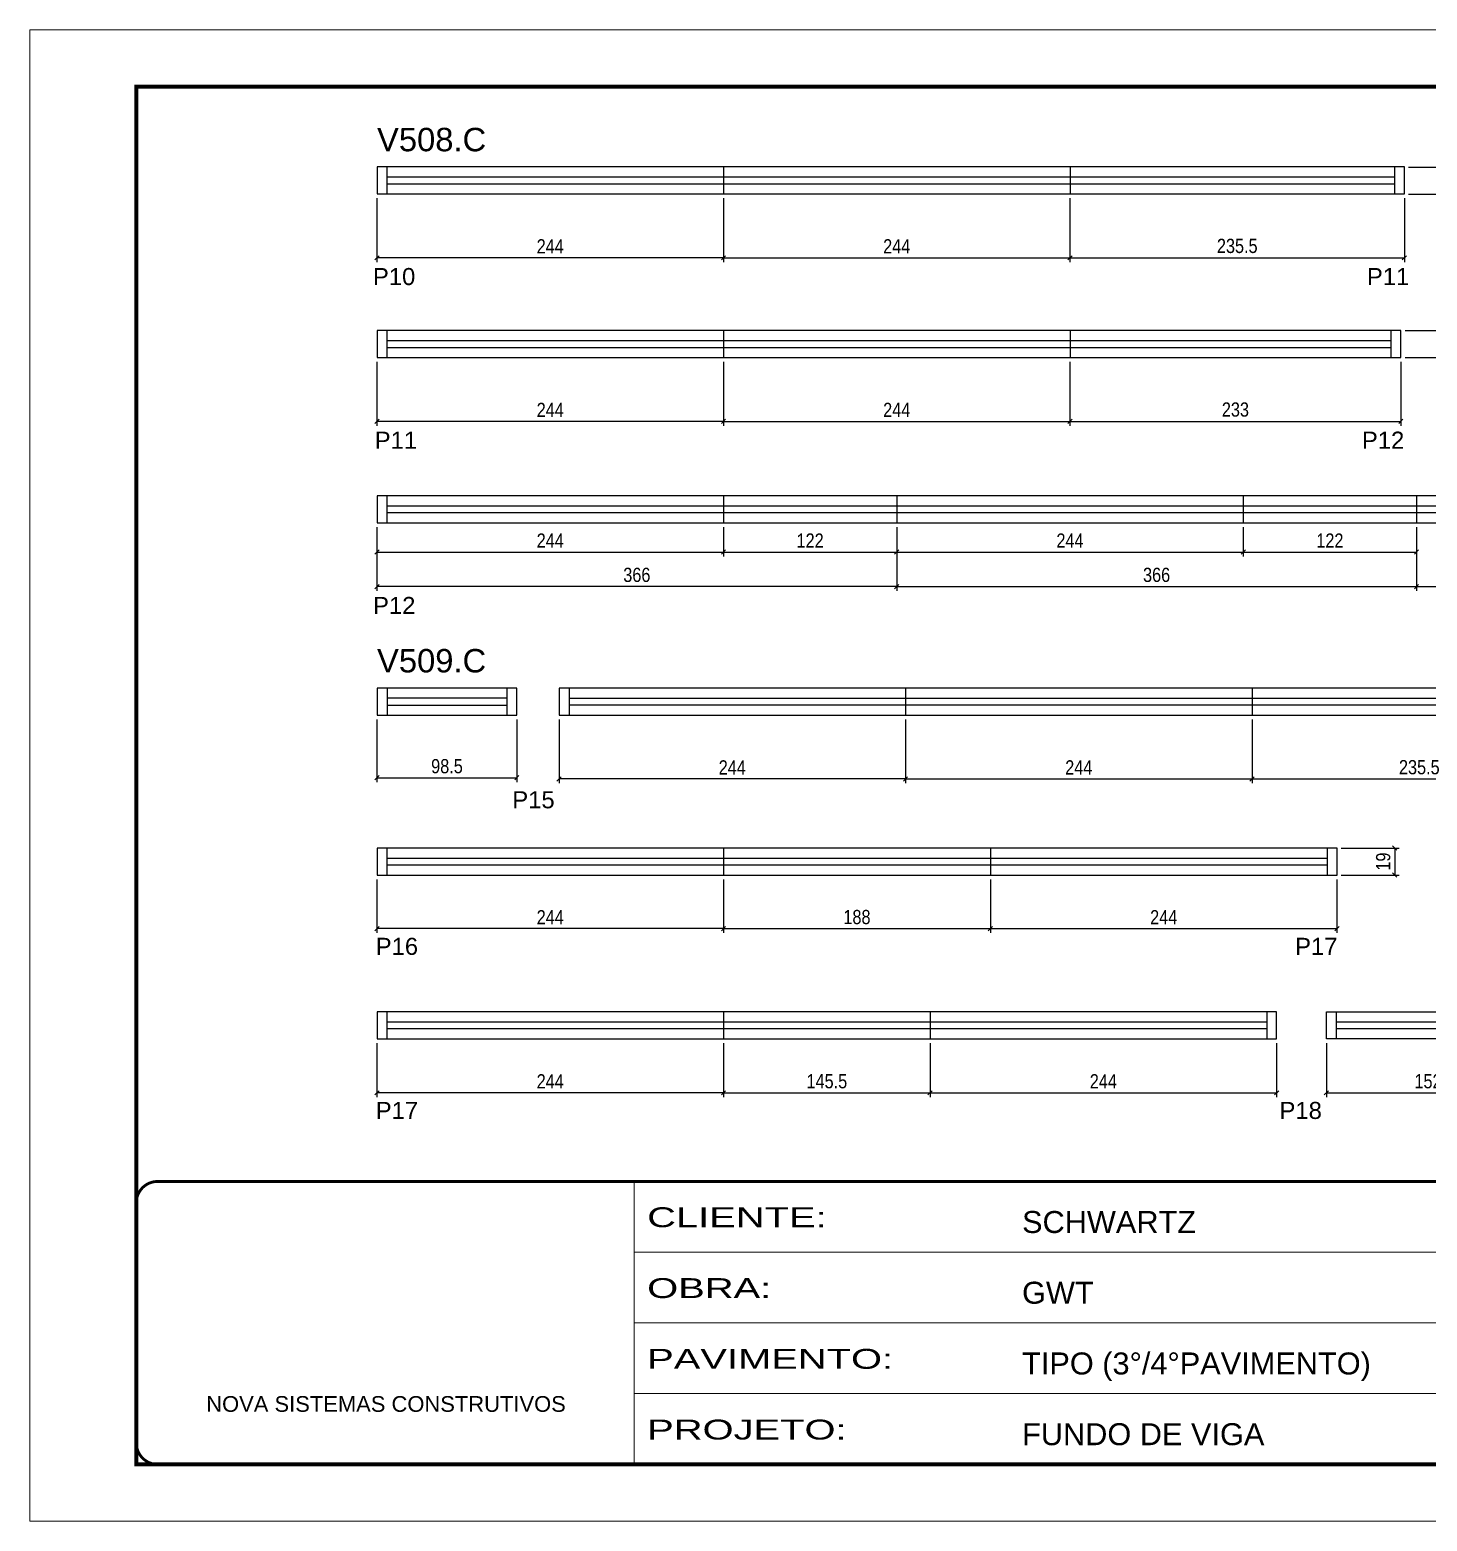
# Model space of a CAD drawing. Extents: x 3245 to 12416, y 917 to 10295.
# Drawn here: x 6429 to 7413, y 7809 to 8859 of the extents above; entities that cross this region are included whole.
import ezdxf

# ---------------------------------------------------------------- set-up
doc = ezdxf.new("R2010")
doc.units = 0
doc.linetypes.add('CONTINUO', pattern=[0])
doc.linetypes.add('DASHED', pattern=[0.75, 0.5, -0.25])
for name, color, linetype in [('5', 5, 'Continuous'), ('COTA', 241, 'Continuous'), ('NOMENCLATURA', 7, 'Continuous'), ('Painéis', 200, 'Continuous'), ('SARR_2.2x7', 40, 'Continuous')]:
    doc.layers.add(name, color=color, linetype=linetype)
doc.layers.add('Folhas', color=255, linetype='Continuous', lineweight=9)
doc.layers.add('SARRAFO DE PRESSAO', color=251, linetype='DASHED', lineweight=9)
doc.styles.add('ARIAL', font='arial.ttf')
doc.styles.add('COTA TECNICA', font='techl___.ttf', dxfattribs={"height": 10})
doc.styles.add('COTA TECNICA-50', font='techl___.ttf', dxfattribs={"height": 10})
doc.styles.get("Standard").update_dxf_attribs({"font": 'arial.ttf'})
doc.styles.add('Tecnologia', font='')
doc.styles.get('Tecnologia').set_extended_font_data('Forgotten Futurist')
doc.dimstyles.new('COTA PAINEL-50', dxfattribs={"dimtxt": 10, "dimasz": 3, "dimexe": 3, "dimexo": 3, "dimgap": 3, "dimtad": 1, "dimdec": 1, "dimzin": 12, "dimdsep": 46, "dimtxsty": 'COTA TECNICA-50', "dimblk1": 'OBLIQUE', "dimblk2": 'OBLIQUE', "dimsah": 1, "dimcen": 0.9, "dimclrd": 4, "dimclre": 4, "dimclrt": 240, "dimadec": 1, "dimazin": 3, "dimtfac": 1, "dimtdec": 1, "dimtmove": 0, "dimatfit": 3, "dimfxl": 1, "dimtolj": 1, "dimtzin": 12, "dimarcsym": 0})
doc.dimstyles.new('PAINEL', dxfattribs={"dimtxt": 10, "dimasz": 3, "dimexe": 3, "dimexo": 3, "dimgap": 3, "dimtad": 1, "dimdec": 1, "dimzin": 12, "dimdsep": 46, "dimtxsty": 'COTA TECNICA', "dimblk1": 'OBLIQUE', "dimblk2": 'OBLIQUE', "dimsah": 1, "dimcen": 0.9, "dimclrd": 4, "dimclre": 4, "dimclrt": 240, "dimadec": 1, "dimazin": 3, "dimtfac": 1, "dimtdec": 1, "dimtmove": 0, "dimatfit": 3, "dimfxl": 1, "dimtolj": 1, "dimtzin": 12, "dimarcsym": 0})

# ---------------------------------------------------------------- blocks, each defined once
blk = doc.blocks.new('9999999999')
at = {"color": 30, "linetype": 'CONTINUO'}
for p, q in [((98564.6, 34230.2), (98564.6, 34429.4)), ((98564.6, 34379.6), (99584, 34379.6)), ((98564.6, 34329.8), (99488, 34329.8)), ((98564.6, 34280), (99488, 34280))]:
    blk.add_line(p, q, dxfattribs=at)
at = {"color": 30, "linetype": 'CONTINUO', "const_width": 2}
blk.add_lwpolyline([(99584, 34230.2), (99584, 34414.4, 0.414214), (99569, 34429.4), (98229, 34429.4, 0.414214), (98214, 34414.4), (98214, 34245.2, 0.414214), (98229, 34230.2), (99584, 34230.2)], format="xyb", dxfattribs=at)
at = {"layer": 'Folhas'}
blk.add_lwpolyline([(98139, 34190.2), (99624, 34190.2), (99624, 35240.2), (98139, 35240.2)], close=True, dxfattribs=at)
at = {"layer": 'Folhas', "color": 30, "const_width": 3}
blk.add_lwpolyline([(98214, 34230.2), (99584, 34230.2), (99584, 35200.2), (98214, 35200.2)], close=True, dxfattribs=at)
at = {"color": 7, "linetype": 'Continuous', "ltscale": 5, "style": 'ARIAL'}
for s, height, p in [('SCHWARTZ', 15.48, (98837.7, 34393.1)), ('GWT', 15.48, (98837.7, 34343.3)), ('TIPO (3°/4°PAVIMENTO)', 15.483, (98837.7, 34293.5)), ('NOVA SISTEMAS CONSTRUTIVOS', 11.059, (98263.2, 34267.2)), ('FUNDO DE VIGA', 15.483, (98837.7, 34243.7))]:
    blk.add_text(s, height=height, dxfattribs=at).set_placement(p)
at = {"layer": 'Folhas', "color": 7, "style": 'Tecnologia', "width": 1.5}
for s, p in [('CLIENTE:', (98573.7, 34397.2)), ('OBRA:', (98573.7, 34347.3)), ('PAVIMENTO:', (98573.7, 34297.5)), ('PROJETO:', (98573.7, 34247.7))]:
    blk.add_text(s, height=14, dxfattribs=at).set_placement(p)
blk = doc.blocks.new('_Oblique')
at = {"color": 0, "linetype": 'ByBlock', "lineweight": -2}
blk.add_line((-0.5, -0.5), (0.5, 0.5), dxfattribs=at)
blk = doc.blocks.new('*D46')
at = {"layer": 'COTA', "color": 4, "linetype": 'ByBlock', "lineweight": -2, "transparency": 16777216}
for p, q in [((6673.3, 8373.2), (6673.3, 8329.1)), ((6771.8, 8373.2), (6771.8, 8329.1)), ((6673.3, 8332.1), (6771.8, 8332.1))]:
    blk.add_line(p, q, dxfattribs=at)
at = {"layer": 'Defpoints', "color": 0, "linetype": 'ByBlock', "transparency": 16777216}
for p in [(6673.3, 8376.2), (6771.8, 8376.2), (6771.8, 8332.1)]:
    blk.add_point(p, dxfattribs=at)
at = {"layer": 'COTA', "color": 4, "linetype": 'ByBlock', "lineweight": -2, "transparency": 16777216, "xscale": 3, "yscale": 3, "zscale": 3, "rotation": 180}
blk.add_blockref('_Oblique', (6673.3, 8332.1), dxfattribs=at)
at = {"layer": 'COTA', "color": 4, "linetype": 'ByBlock', "lineweight": -2, "transparency": 16777216, "xscale": 3, "yscale": 3, "zscale": 3}
blk.add_blockref('_Oblique', (6771.8, 8332.1), dxfattribs=at)
at = {"layer": 'COTA', "color": 240, "linetype": 'ByBlock', "transparency": 16777216, "insert": (6722.6, 8340.2), "char_height": 10, "attachment_point": 5, "style": 'COTA TECNICA-50'}
blk.add_mtext('\\A1;98.5', dxfattribs=at)
blk = doc.blocks.new('*D53')
at = {"layer": 'COTA', "color": 4, "linetype": 'ByBlock', "lineweight": -2, "transparency": 16777216}
for p, q in [((6673.3, 8260.6), (6673.3, 8222.9)), ((6917.3, 8260.6), (6917.3, 8222.9)), ((6917.3, 8225.9), (6673.3, 8225.9))]:
    blk.add_line(p, q, dxfattribs=at)
at = {"layer": 'Defpoints', "color": 0, "linetype": 'ByBlock', "transparency": 16777216}
for p in [(6673.3, 8263.6), (6917.3, 8263.6), (6673.3, 8225.9)]:
    blk.add_point(p, dxfattribs=at)
at = {"layer": 'COTA', "color": 4, "linetype": 'ByBlock', "lineweight": -2, "transparency": 16777216, "xscale": 3, "yscale": 3, "zscale": 3, "rotation": 180}
blk.add_blockref('_Oblique', (6673.3, 8225.9), dxfattribs=at)
at = {"layer": 'COTA', "color": 4, "linetype": 'ByBlock', "lineweight": -2, "transparency": 16777216, "xscale": 3, "yscale": 3, "zscale": 3}
blk.add_blockref('_Oblique', (6917.3, 8225.9), dxfattribs=at)
at = {"layer": 'COTA', "color": 240, "linetype": 'ByBlock', "transparency": 16777216, "insert": (6795.3, 8233.9), "char_height": 10, "attachment_point": 5, "style": 'COTA TECNICA-50'}
blk.add_mtext('\\A1;244', dxfattribs=at)
blk = doc.blocks.new('*D54')
at = {"layer": 'COTA', "color": 4, "linetype": 'ByBlock', "lineweight": -2, "transparency": 16777216}
for p, q in [((6917.3, 8260.6), (6917.3, 8222.9)), ((7105.3, 8260.6), (7105.3, 8222.9)), ((6917.3, 8225.9), (7105.3, 8225.9))]:
    blk.add_line(p, q, dxfattribs=at)
at = {"layer": 'Defpoints', "color": 0, "linetype": 'ByBlock', "transparency": 16777216}
for p in [(6917.3, 8263.6), (7105.3, 8263.6), (7105.3, 8225.9)]:
    blk.add_point(p, dxfattribs=at)
at = {"layer": 'COTA', "color": 4, "linetype": 'ByBlock', "lineweight": -2, "transparency": 16777216, "xscale": 3, "yscale": 3, "zscale": 3, "rotation": 180}
blk.add_blockref('_Oblique', (6917.3, 8225.9), dxfattribs=at)
at = {"layer": 'COTA', "color": 4, "linetype": 'ByBlock', "lineweight": -2, "transparency": 16777216, "xscale": 3, "yscale": 3, "zscale": 3}
blk.add_blockref('_Oblique', (7105.3, 8225.9), dxfattribs=at)
at = {"layer": 'COTA', "color": 240, "linetype": 'ByBlock', "transparency": 16777216, "insert": (7011.3, 8234), "char_height": 10, "attachment_point": 5, "style": 'COTA TECNICA-50'}
blk.add_mtext('\\A1;188', dxfattribs=at)
blk = doc.blocks.new('*D55')
at = {"layer": 'COTA', "color": 4, "linetype": 'ByBlock', "lineweight": -2, "transparency": 16777216}
for p, q in [((7105.3, 8260.6), (7105.3, 8222.9)), ((7349.3, 8260.6), (7349.3, 8222.9)), ((7105.3, 8225.9), (7349.3, 8225.9))]:
    blk.add_line(p, q, dxfattribs=at)
at = {"layer": 'Defpoints', "color": 0, "linetype": 'ByBlock', "transparency": 16777216}
for p in [(7105.3, 8263.6), (7349.3, 8263.6), (7349.3, 8225.9)]:
    blk.add_point(p, dxfattribs=at)
at = {"layer": 'COTA', "color": 4, "linetype": 'ByBlock', "lineweight": -2, "transparency": 16777216, "xscale": 3, "yscale": 3, "zscale": 3, "rotation": 180}
blk.add_blockref('_Oblique', (7105.3, 8225.9), dxfattribs=at)
at = {"layer": 'COTA', "color": 4, "linetype": 'ByBlock', "lineweight": -2, "transparency": 16777216, "xscale": 3, "yscale": 3, "zscale": 3}
blk.add_blockref('_Oblique', (7349.3, 8225.9), dxfattribs=at)
at = {"layer": 'COTA', "color": 240, "linetype": 'ByBlock', "transparency": 16777216, "insert": (7227.3, 8233.9), "char_height": 10, "attachment_point": 5, "style": 'COTA TECNICA-50'}
blk.add_mtext('\\A1;244', dxfattribs=at)
blk = doc.blocks.new('*D56')
at = {"layer": 'COTA', "color": 4, "linetype": 'ByBlock', "lineweight": -2, "transparency": 16777216}
for p, q in [((7352.3, 8282.6), (7393, 8282.6)), ((7390, 8282.6), (7390, 8263.6)), ((7352.3, 8263.6), (7393, 8263.6))]:
    blk.add_line(p, q, dxfattribs=at)
at = {"layer": 'Defpoints', "color": 0, "linetype": 'ByBlock', "transparency": 16777216}
for p in [(7349.3, 8282.6), (7349.3, 8263.6), (7390, 8263.6)]:
    blk.add_point(p, dxfattribs=at)
at = {"layer": 'COTA', "color": 4, "linetype": 'ByBlock', "lineweight": -2, "transparency": 16777216, "xscale": 3, "yscale": 3, "zscale": 3}
for p, rotation in [((7390, 8282.6), 90), ((7390, 8263.6), 270)]:
    blk.add_blockref('_Oblique', p, dxfattribs=dict(at, rotation=rotation))
at = {"layer": 'COTA', "color": 240, "linetype": 'ByBlock', "transparency": 16777216, "insert": (7381.9, 8273.1), "char_height": 10, "attachment_point": 5, "rotation": 90, "style": 'COTA TECNICA-50'}
blk.add_mtext('\\A1;19', dxfattribs=at)
blk = doc.blocks.new('*D57')
at = {"layer": 'COTA', "color": 4, "linetype": 'ByBlock', "lineweight": -2, "transparency": 16777216}
for p, q in [((6673.3, 8145.3), (6673.3, 8107.3)), ((6917.3, 8145.3), (6917.3, 8107.3)), ((6917.3, 8110.3), (6673.3, 8110.3))]:
    blk.add_line(p, q, dxfattribs=at)
at = {"layer": 'Defpoints', "color": 0, "linetype": 'ByBlock', "transparency": 16777216}
for p in [(6673.3, 8148.3), (6917.3, 8148.3), (6673.3, 8110.3)]:
    blk.add_point(p, dxfattribs=at)
at = {"layer": 'COTA', "color": 4, "linetype": 'ByBlock', "lineweight": -2, "transparency": 16777216, "xscale": 3, "yscale": 3, "zscale": 3, "rotation": 180}
blk.add_blockref('_Oblique', (6673.3, 8110.3), dxfattribs=at)
at = {"layer": 'COTA', "color": 4, "linetype": 'ByBlock', "lineweight": -2, "transparency": 16777216, "xscale": 3, "yscale": 3, "zscale": 3}
blk.add_blockref('_Oblique', (6917.3, 8110.3), dxfattribs=at)
at = {"layer": 'COTA', "color": 240, "linetype": 'ByBlock', "transparency": 16777216, "insert": (6795.3, 8118.4), "char_height": 10, "attachment_point": 5, "style": 'COTA TECNICA-50'}
blk.add_mtext('\\A1;244', dxfattribs=at)
blk = doc.blocks.new('*D58')
at = {"layer": 'COTA', "color": 4, "linetype": 'ByBlock', "lineweight": -2, "transparency": 16777216}
for p, q in [((6917.3, 8145.3), (6917.3, 8107.3)), ((7062.8, 8145.3), (7062.8, 8107.3)), ((6917.3, 8110.3), (7062.8, 8110.3))]:
    blk.add_line(p, q, dxfattribs=at)
at = {"layer": 'Defpoints', "color": 0, "linetype": 'ByBlock', "transparency": 16777216}
for p in [(6917.3, 8148.3), (7062.8, 8148.3), (7062.8, 8110.3)]:
    blk.add_point(p, dxfattribs=at)
at = {"layer": 'COTA', "color": 4, "linetype": 'ByBlock', "lineweight": -2, "transparency": 16777216, "xscale": 3, "yscale": 3, "zscale": 3, "rotation": 180}
blk.add_blockref('_Oblique', (6917.3, 8110.3), dxfattribs=at)
at = {"layer": 'COTA', "color": 4, "linetype": 'ByBlock', "lineweight": -2, "transparency": 16777216, "xscale": 3, "yscale": 3, "zscale": 3}
blk.add_blockref('_Oblique', (7062.8, 8110.3), dxfattribs=at)
at = {"layer": 'COTA', "color": 240, "linetype": 'ByBlock', "transparency": 16777216, "insert": (6990.1, 8118.4), "char_height": 10, "attachment_point": 5, "style": 'COTA TECNICA-50'}
blk.add_mtext('\\A1;145.5', dxfattribs=at)
blk = doc.blocks.new('*D59')
at = {"layer": 'COTA', "color": 4, "linetype": 'ByBlock', "lineweight": -2, "transparency": 16777216}
for p, q in [((7062.8, 8145.3), (7062.8, 8107.3)), ((7306.8, 8145.3), (7306.8, 8107.3)), ((7062.8, 8110.3), (7306.8, 8110.3))]:
    blk.add_line(p, q, dxfattribs=at)
at = {"layer": 'Defpoints', "color": 0, "linetype": 'ByBlock', "transparency": 16777216}
for p in [(7062.8, 8148.3), (7306.8, 8148.3), (7306.8, 8110.3)]:
    blk.add_point(p, dxfattribs=at)
at = {"layer": 'COTA', "color": 4, "linetype": 'ByBlock', "lineweight": -2, "transparency": 16777216, "xscale": 3, "yscale": 3, "zscale": 3, "rotation": 180}
blk.add_blockref('_Oblique', (7062.8, 8110.3), dxfattribs=at)
at = {"layer": 'COTA', "color": 4, "linetype": 'ByBlock', "lineweight": -2, "transparency": 16777216, "xscale": 3, "yscale": 3, "zscale": 3}
blk.add_blockref('_Oblique', (7306.8, 8110.3), dxfattribs=at)
at = {"layer": 'COTA', "color": 240, "linetype": 'ByBlock', "transparency": 16777216, "insert": (7184.8, 8118.4), "char_height": 10, "attachment_point": 5, "style": 'COTA TECNICA-50'}
blk.add_mtext('\\A1;244', dxfattribs=at)
blk = doc.blocks.new('*D61')
at = {"layer": 'COTA', "color": 4, "linetype": 'ByBlock', "lineweight": -2, "transparency": 16777216}
for p, q in [((7341.9, 8145.3), (7341.9, 8107.3)), ((7494.4, 8145.3), (7494.4, 8107.3)), ((7341.9, 8110.3), (7494.4, 8110.3))]:
    blk.add_line(p, q, dxfattribs=at)
at = {"layer": 'Defpoints', "color": 0, "linetype": 'ByBlock', "transparency": 16777216}
for p in [(7341.9, 8148.3), (7494.4, 8148.3), (7494.4, 8110.3)]:
    blk.add_point(p, dxfattribs=at)
at = {"layer": 'COTA', "color": 4, "linetype": 'ByBlock', "lineweight": -2, "transparency": 16777216, "xscale": 3, "yscale": 3, "zscale": 3, "rotation": 180}
blk.add_blockref('_Oblique', (7341.9, 8110.3), dxfattribs=at)
at = {"layer": 'COTA', "color": 4, "linetype": 'ByBlock', "lineweight": -2, "transparency": 16777216, "xscale": 3, "yscale": 3, "zscale": 3}
blk.add_blockref('_Oblique', (7494.4, 8110.3), dxfattribs=at)
at = {"layer": 'COTA', "color": 240, "linetype": 'ByBlock', "transparency": 16777216, "insert": (7418.2, 8118.4), "char_height": 10, "attachment_point": 5, "style": 'COTA TECNICA-50'}
blk.add_mtext('\\A1;152.5', dxfattribs=at)
blk = doc.blocks.new('*D198')
at = {"layer": 'COTA', "color": 4, "linetype": 'ByBlock', "lineweight": -2, "transparency": 16777216}
for p, q in [((6673.3, 8740.1), (6673.3, 8695.2)), ((6917.3, 8740.1), (6917.3, 8695.2)), ((6917.3, 8698.2), (6673.3, 8698.2))]:
    blk.add_line(p, q, dxfattribs=at)
at = {"layer": 'Defpoints', "color": 0, "linetype": 'ByBlock', "transparency": 16777216}
for p in [(6673.3, 8743.1), (6917.3, 8743.1), (6673.3, 8698.2)]:
    blk.add_point(p, dxfattribs=at)
at = {"layer": 'COTA', "color": 4, "linetype": 'ByBlock', "lineweight": -2, "transparency": 16777216, "xscale": 3, "yscale": 3, "zscale": 3, "rotation": 180}
blk.add_blockref('_Oblique', (6673.3, 8698.2), dxfattribs=at)
at = {"layer": 'COTA', "color": 4, "linetype": 'ByBlock', "lineweight": -2, "transparency": 16777216, "xscale": 3, "yscale": 3, "zscale": 3}
blk.add_blockref('_Oblique', (6917.3, 8698.2), dxfattribs=at)
at = {"layer": 'COTA', "color": 240, "linetype": 'ByBlock', "transparency": 16777216, "insert": (6795.3, 8706.3), "char_height": 10, "attachment_point": 5, "style": 'COTA TECNICA-50'}
blk.add_mtext('\\A1;244', dxfattribs=at)
blk = doc.blocks.new('*D199')
at = {"layer": 'COTA', "color": 4, "linetype": 'ByBlock', "lineweight": -2, "transparency": 16777216}
for p, q in [((6917.3, 8740.1), (6917.3, 8695.2)), ((7161.3, 8740.1), (7161.3, 8695.2)), ((6917.3, 8698.2), (7161.3, 8698.2))]:
    blk.add_line(p, q, dxfattribs=at)
at = {"layer": 'Defpoints', "color": 0, "linetype": 'ByBlock', "transparency": 16777216}
for p in [(6917.3, 8743.1), (7161.3, 8743.1), (7161.3, 8698.2)]:
    blk.add_point(p, dxfattribs=at)
at = {"layer": 'COTA', "color": 4, "linetype": 'ByBlock', "lineweight": -2, "transparency": 16777216, "xscale": 3, "yscale": 3, "zscale": 3, "rotation": 180}
blk.add_blockref('_Oblique', (6917.3, 8698.2), dxfattribs=at)
at = {"layer": 'COTA', "color": 4, "linetype": 'ByBlock', "lineweight": -2, "transparency": 16777216, "xscale": 3, "yscale": 3, "zscale": 3}
blk.add_blockref('_Oblique', (7161.3, 8698.2), dxfattribs=at)
at = {"layer": 'COTA', "color": 240, "linetype": 'ByBlock', "transparency": 16777216, "insert": (7039.3, 8706.3), "char_height": 10, "attachment_point": 5, "style": 'COTA TECNICA-50'}
blk.add_mtext('\\A1;244', dxfattribs=at)
blk = doc.blocks.new('*D200')
at = {"layer": 'COTA', "color": 4, "linetype": 'ByBlock', "lineweight": -2, "transparency": 16777216}
for p, q in [((7161.3, 8740.1), (7161.3, 8695.2)), ((7396.8, 8740.1), (7396.8, 8695.2)), ((7161.3, 8698.2), (7396.8, 8698.2))]:
    blk.add_line(p, q, dxfattribs=at)
at = {"layer": 'Defpoints', "color": 0, "linetype": 'ByBlock', "transparency": 16777216}
for p in [(7161.3, 8743.1), (7396.8, 8743.1), (7396.8, 8698.2)]:
    blk.add_point(p, dxfattribs=at)
at = {"layer": 'COTA', "color": 4, "linetype": 'ByBlock', "lineweight": -2, "transparency": 16777216, "xscale": 3, "yscale": 3, "zscale": 3, "rotation": 180}
blk.add_blockref('_Oblique', (7161.3, 8698.2), dxfattribs=at)
at = {"layer": 'COTA', "color": 4, "linetype": 'ByBlock', "lineweight": -2, "transparency": 16777216, "xscale": 3, "yscale": 3, "zscale": 3}
blk.add_blockref('_Oblique', (7396.8, 8698.2), dxfattribs=at)
at = {"layer": 'COTA', "color": 240, "linetype": 'ByBlock', "transparency": 16777216, "insert": (7279.1, 8706.5), "char_height": 10, "attachment_point": 5, "style": 'COTA TECNICA-50'}
blk.add_mtext('\\A1;235.5', dxfattribs=at)
blk = doc.blocks.new('*D201')
at = {"layer": 'COTA', "color": 4, "linetype": 'ByBlock', "lineweight": -2, "transparency": 16777216}
for p, q in [((7399.8, 8762.1), (7443, 8762.1)), ((7440, 8762.1), (7440, 8743.1)), ((7399.8, 8743.1), (7443, 8743.1))]:
    blk.add_line(p, q, dxfattribs=at)
at = {"layer": 'Defpoints', "color": 0, "linetype": 'ByBlock', "transparency": 16777216}
for p in [(7396.8, 8762.1), (7396.8, 8743.1), (7440, 8743.1)]:
    blk.add_point(p, dxfattribs=at)
at = {"layer": 'COTA', "color": 4, "linetype": 'ByBlock', "lineweight": -2, "transparency": 16777216, "xscale": 3, "yscale": 3, "zscale": 3}
for p, rotation in [((7440, 8762.1), 90), ((7440, 8743.1), 270)]:
    blk.add_blockref('_Oblique', p, dxfattribs=dict(at, rotation=rotation))
at = {"layer": 'COTA', "color": 240, "linetype": 'ByBlock', "transparency": 16777216, "insert": (7431.9, 8752.6), "char_height": 10, "attachment_point": 5, "rotation": 90, "style": 'COTA TECNICA-50'}
blk.add_mtext('\\A1;19', dxfattribs=at)
blk = doc.blocks.new('*D202')
at = {"layer": 'COTA', "color": 4, "linetype": 'ByBlock', "lineweight": -2, "transparency": 16777216}
for p, q in [((6673.3, 8624.9), (6673.3, 8580)), ((6917.3, 8624.9), (6917.3, 8580)), ((6917.3, 8583), (6673.3, 8583))]:
    blk.add_line(p, q, dxfattribs=at)
at = {"layer": 'Defpoints', "color": 0, "linetype": 'ByBlock', "transparency": 16777216}
for p in [(6673.3, 8627.9), (6917.3, 8627.9), (6673.3, 8583)]:
    blk.add_point(p, dxfattribs=at)
at = {"layer": 'COTA', "color": 4, "linetype": 'ByBlock', "lineweight": -2, "transparency": 16777216, "xscale": 3, "yscale": 3, "zscale": 3, "rotation": 180}
blk.add_blockref('_Oblique', (6673.3, 8583), dxfattribs=at)
at = {"layer": 'COTA', "color": 4, "linetype": 'ByBlock', "lineweight": -2, "transparency": 16777216, "xscale": 3, "yscale": 3, "zscale": 3}
blk.add_blockref('_Oblique', (6917.3, 8583), dxfattribs=at)
at = {"layer": 'COTA', "color": 240, "linetype": 'ByBlock', "transparency": 16777216, "insert": (6795.3, 8591.1), "char_height": 10, "attachment_point": 5, "style": 'COTA TECNICA-50'}
blk.add_mtext('\\A1;244', dxfattribs=at)
blk = doc.blocks.new('*D205')
at = {"layer": 'COTA', "color": 4, "linetype": 'ByBlock', "lineweight": -2, "transparency": 16777216}
for p, q in [((6917.3, 8624.9), (6917.3, 8580)), ((7161.3, 8624.9), (7161.3, 8580)), ((6917.3, 8583), (7161.3, 8583))]:
    blk.add_line(p, q, dxfattribs=at)
at = {"layer": 'Defpoints', "color": 0, "linetype": 'ByBlock', "transparency": 16777216}
for p in [(6917.3, 8627.9), (7161.3, 8627.9), (7161.3, 8583)]:
    blk.add_point(p, dxfattribs=at)
at = {"layer": 'COTA', "color": 4, "linetype": 'ByBlock', "lineweight": -2, "transparency": 16777216, "xscale": 3, "yscale": 3, "zscale": 3, "rotation": 180}
blk.add_blockref('_Oblique', (6917.3, 8583), dxfattribs=at)
at = {"layer": 'COTA', "color": 4, "linetype": 'ByBlock', "lineweight": -2, "transparency": 16777216, "xscale": 3, "yscale": 3, "zscale": 3}
blk.add_blockref('_Oblique', (7161.3, 8583), dxfattribs=at)
at = {"layer": 'COTA', "color": 240, "linetype": 'ByBlock', "transparency": 16777216, "insert": (7039.3, 8591.1), "char_height": 10, "attachment_point": 5, "style": 'COTA TECNICA-50'}
blk.add_mtext('\\A1;244', dxfattribs=at)
blk = doc.blocks.new('*D203')
at = {"layer": 'COTA', "color": 4, "linetype": 'ByBlock', "lineweight": -2, "transparency": 16777216}
for p, q in [((7161.3, 8624.9), (7161.3, 8580)), ((7394.3, 8624.9), (7394.3, 8580)), ((7161.3, 8583), (7394.3, 8583))]:
    blk.add_line(p, q, dxfattribs=at)
at = {"layer": 'Defpoints', "color": 0, "linetype": 'ByBlock', "transparency": 16777216}
for p in [(7161.3, 8627.9), (7394.3, 8627.9), (7394.3, 8583)]:
    blk.add_point(p, dxfattribs=at)
at = {"layer": 'COTA', "color": 4, "linetype": 'ByBlock', "lineweight": -2, "transparency": 16777216, "xscale": 3, "yscale": 3, "zscale": 3, "rotation": 180}
blk.add_blockref('_Oblique', (7161.3, 8583), dxfattribs=at)
at = {"layer": 'COTA', "color": 4, "linetype": 'ByBlock', "lineweight": -2, "transparency": 16777216, "xscale": 3, "yscale": 3, "zscale": 3}
blk.add_blockref('_Oblique', (7394.3, 8583), dxfattribs=at)
at = {"layer": 'COTA', "color": 240, "linetype": 'ByBlock', "transparency": 16777216, "insert": (7277.8, 8591.3), "char_height": 10, "attachment_point": 5, "style": 'COTA TECNICA-50'}
blk.add_mtext('\\A1;233', dxfattribs=at)
blk = doc.blocks.new('*D204')
at = {"layer": 'COTA', "color": 4, "linetype": 'ByBlock', "lineweight": -2, "transparency": 16777216}
for p, q in [((7397.3, 8646.9), (7440.5, 8646.9)), ((7437.5, 8646.9), (7437.5, 8627.9)), ((7397.3, 8627.9), (7440.5, 8627.9))]:
    blk.add_line(p, q, dxfattribs=at)
at = {"layer": 'Defpoints', "color": 0, "linetype": 'ByBlock', "transparency": 16777216}
for p in [(7394.3, 8646.9), (7394.3, 8627.9), (7437.5, 8627.9)]:
    blk.add_point(p, dxfattribs=at)
at = {"layer": 'COTA', "color": 4, "linetype": 'ByBlock', "lineweight": -2, "transparency": 16777216, "xscale": 3, "yscale": 3, "zscale": 3}
for p, rotation in [((7437.5, 8646.9), 90), ((7437.5, 8627.9), 270)]:
    blk.add_blockref('_Oblique', p, dxfattribs=dict(at, rotation=rotation))
at = {"layer": 'COTA', "color": 240, "linetype": 'ByBlock', "transparency": 16777216, "insert": (7429.4, 8637.4), "char_height": 10, "attachment_point": 5, "rotation": 90, "style": 'COTA TECNICA-50'}
blk.add_mtext('\\A1;19', dxfattribs=at)
blk = doc.blocks.new('*D206')
at = {"layer": 'COTA', "color": 4, "linetype": 'ByBlock', "lineweight": -2, "transparency": 16777216}
for p, q in [((6673.3, 8508.6), (6673.3, 8463.7)), ((7039.3, 8508.6), (7039.3, 8463.7)), ((7039.3, 8466.7), (6673.3, 8466.7))]:
    blk.add_line(p, q, dxfattribs=at)
at = {"layer": 'Defpoints', "color": 0, "linetype": 'ByBlock', "transparency": 16777216}
for p in [(6673.3, 8511.6), (7039.3, 8511.6), (6673.3, 8466.7)]:
    blk.add_point(p, dxfattribs=at)
at = {"layer": 'COTA', "color": 4, "linetype": 'ByBlock', "lineweight": -2, "transparency": 16777216, "xscale": 3, "yscale": 3, "zscale": 3, "rotation": 180}
blk.add_blockref('_Oblique', (6673.3, 8466.7), dxfattribs=at)
at = {"layer": 'COTA', "color": 4, "linetype": 'ByBlock', "lineweight": -2, "transparency": 16777216, "xscale": 3, "yscale": 3, "zscale": 3}
blk.add_blockref('_Oblique', (7039.3, 8466.7), dxfattribs=at)
at = {"layer": 'COTA', "color": 240, "linetype": 'ByBlock', "transparency": 16777216, "insert": (6856.3, 8474.9), "char_height": 10, "attachment_point": 5, "style": 'COTA TECNICA-50'}
blk.add_mtext('\\A1;366', dxfattribs=at)
blk = doc.blocks.new('*D207')
at = {"layer": 'COTA', "color": 4, "linetype": 'ByBlock', "lineweight": -2, "transparency": 16777216}
for p, q in [((7039.3, 8508.6), (7039.3, 8463.7)), ((7405.3, 8508.6), (7405.3, 8463.7)), ((7039.3, 8466.7), (7405.3, 8466.7))]:
    blk.add_line(p, q, dxfattribs=at)
at = {"layer": 'Defpoints', "color": 0, "linetype": 'ByBlock', "transparency": 16777216}
for p in [(7039.3, 8511.6), (7405.3, 8511.6), (7405.3, 8466.7)]:
    blk.add_point(p, dxfattribs=at)
at = {"layer": 'COTA', "color": 4, "linetype": 'ByBlock', "lineweight": -2, "transparency": 16777216, "xscale": 3, "yscale": 3, "zscale": 3, "rotation": 180}
blk.add_blockref('_Oblique', (7039.3, 8466.7), dxfattribs=at)
at = {"layer": 'COTA', "color": 4, "linetype": 'ByBlock', "lineweight": -2, "transparency": 16777216, "xscale": 3, "yscale": 3, "zscale": 3}
blk.add_blockref('_Oblique', (7405.3, 8466.7), dxfattribs=at)
at = {"layer": 'COTA', "color": 240, "linetype": 'ByBlock', "transparency": 16777216, "insert": (7222.3, 8474.9), "char_height": 10, "attachment_point": 5, "style": 'COTA TECNICA-50'}
blk.add_mtext('\\A1;366', dxfattribs=at)
blk = doc.blocks.new('*D208')
at = {"layer": 'COTA', "color": 4, "linetype": 'ByBlock', "lineweight": -2, "transparency": 16777216}
for p, q in [((7405.3, 8508.6), (7405.3, 8463.7)), ((7594.3, 8508.6), (7594.3, 8463.7)), ((7405.3, 8466.7), (7594.3, 8466.7))]:
    blk.add_line(p, q, dxfattribs=at)
at = {"layer": 'Defpoints', "color": 0, "linetype": 'ByBlock', "transparency": 16777216}
for p in [(7405.3, 8511.6), (7594.3, 8511.6), (7594.3, 8466.7)]:
    blk.add_point(p, dxfattribs=at)
at = {"layer": 'COTA', "color": 4, "linetype": 'ByBlock', "lineweight": -2, "transparency": 16777216, "xscale": 3, "yscale": 3, "zscale": 3, "rotation": 180}
blk.add_blockref('_Oblique', (7405.3, 8466.7), dxfattribs=at)
at = {"layer": 'COTA', "color": 4, "linetype": 'ByBlock', "lineweight": -2, "transparency": 16777216, "xscale": 3, "yscale": 3, "zscale": 3}
blk.add_blockref('_Oblique', (7594.3, 8466.7), dxfattribs=at)
at = {"layer": 'COTA', "color": 240, "linetype": 'ByBlock', "transparency": 16777216, "insert": (7499.8, 8474.8), "char_height": 10, "attachment_point": 5, "style": 'COTA TECNICA-50'}
blk.add_mtext('\\A1;189', dxfattribs=at)
blk = doc.blocks.new('*D210')
at = {"layer": 'COTA', "color": 4, "lineweight": -2, "transparency": 16777216}
for p, q in [((6673.3, 8508.6), (6673.3, 8488)), ((6917.3, 8508.6), (6917.3, 8488)), ((6673.3, 8491), (6917.3, 8491))]:
    blk.add_line(p, q, dxfattribs=at)
at = {"layer": 'Defpoints', "color": 0, "transparency": 16777216}
for p in [(6673.3, 8511.6), (6917.3, 8511.6), (6917.3, 8491)]:
    blk.add_point(p, dxfattribs=at)
at = {"layer": 'COTA', "color": 4, "lineweight": -2, "transparency": 16777216, "xscale": 3, "yscale": 3, "zscale": 3, "rotation": 180}
blk.add_blockref('_Oblique', (6673.3, 8491), dxfattribs=at)
at = {"layer": 'COTA', "color": 4, "lineweight": -2, "transparency": 16777216, "xscale": 3, "yscale": 3, "zscale": 3}
blk.add_blockref('_Oblique', (6917.3, 8491), dxfattribs=at)
at = {"layer": 'COTA', "color": 240, "transparency": 16777216, "insert": (6795.3, 8499.1), "char_height": 10, "attachment_point": 5, "style": 'COTA TECNICA'}
blk.add_mtext('\\A1;244', dxfattribs=at)
blk = doc.blocks.new('*D211')
at = {"layer": 'COTA', "color": 4, "lineweight": -2, "transparency": 16777216}
for p, q in [((6917.3, 8508.6), (6917.3, 8488)), ((7039.3, 8508.6), (7039.3, 8488)), ((6917.3, 8491), (7039.3, 8491))]:
    blk.add_line(p, q, dxfattribs=at)
at = {"layer": 'Defpoints', "color": 0, "transparency": 16777216}
for p in [(6917.3, 8511.6), (7039.3, 8511.6), (7039.3, 8491)]:
    blk.add_point(p, dxfattribs=at)
at = {"layer": 'COTA', "color": 4, "lineweight": -2, "transparency": 16777216, "xscale": 3, "yscale": 3, "zscale": 3, "rotation": 180}
blk.add_blockref('_Oblique', (6917.3, 8491), dxfattribs=at)
at = {"layer": 'COTA', "color": 4, "lineweight": -2, "transparency": 16777216, "xscale": 3, "yscale": 3, "zscale": 3}
blk.add_blockref('_Oblique', (7039.3, 8491), dxfattribs=at)
at = {"layer": 'COTA', "color": 240, "transparency": 16777216, "insert": (6978.3, 8499.1), "char_height": 10, "attachment_point": 5, "style": 'COTA TECNICA'}
blk.add_mtext('\\A1;122', dxfattribs=at)
blk = doc.blocks.new('*D212')
at = {"layer": 'COTA', "color": 4, "lineweight": -2, "transparency": 16777216}
for p, q in [((7039.3, 8508.6), (7039.3, 8488)), ((7283.3, 8508.6), (7283.3, 8488)), ((7039.3, 8491), (7283.3, 8491))]:
    blk.add_line(p, q, dxfattribs=at)
at = {"layer": 'Defpoints', "color": 0, "transparency": 16777216}
for p in [(7039.3, 8511.6), (7283.3, 8511.6), (7283.3, 8491)]:
    blk.add_point(p, dxfattribs=at)
at = {"layer": 'COTA', "color": 4, "lineweight": -2, "transparency": 16777216, "xscale": 3, "yscale": 3, "zscale": 3, "rotation": 180}
blk.add_blockref('_Oblique', (7039.3, 8491), dxfattribs=at)
at = {"layer": 'COTA', "color": 4, "lineweight": -2, "transparency": 16777216, "xscale": 3, "yscale": 3, "zscale": 3}
blk.add_blockref('_Oblique', (7283.3, 8491), dxfattribs=at)
at = {"layer": 'COTA', "color": 240, "transparency": 16777216, "insert": (7161.3, 8499.1), "char_height": 10, "attachment_point": 5, "style": 'COTA TECNICA'}
blk.add_mtext('\\A1;244', dxfattribs=at)
blk = doc.blocks.new('*D213')
at = {"layer": 'COTA', "color": 4, "lineweight": -2, "transparency": 16777216}
for p, q in [((7283.3, 8508.6), (7283.3, 8488)), ((7405.3, 8508.6), (7405.3, 8488)), ((7283.3, 8491), (7405.3, 8491))]:
    blk.add_line(p, q, dxfattribs=at)
at = {"layer": 'Defpoints', "color": 0, "transparency": 16777216}
for p in [(7283.3, 8511.6), (7405.3, 8511.6), (7405.3, 8491)]:
    blk.add_point(p, dxfattribs=at)
at = {"layer": 'COTA', "color": 4, "lineweight": -2, "transparency": 16777216, "xscale": 3, "yscale": 3, "zscale": 3, "rotation": 180}
blk.add_blockref('_Oblique', (7283.3, 8491), dxfattribs=at)
at = {"layer": 'COTA', "color": 4, "lineweight": -2, "transparency": 16777216, "xscale": 3, "yscale": 3, "zscale": 3}
blk.add_blockref('_Oblique', (7405.3, 8491), dxfattribs=at)
at = {"layer": 'COTA', "color": 240, "transparency": 16777216, "insert": (7344.3, 8499.1), "char_height": 10, "attachment_point": 5, "style": 'COTA TECNICA'}
blk.add_mtext('\\A1;122', dxfattribs=at)
blk = doc.blocks.new('*D214')
at = {"layer": 'COTA', "color": 4, "linetype": 'ByBlock', "lineweight": -2, "transparency": 16777216}
for p, q in [((6801.5, 8373.2), (6801.5, 8328.3)), ((7045.5, 8373.2), (7045.5, 8328.3)), ((7045.5, 8331.3), (6801.5, 8331.3))]:
    blk.add_line(p, q, dxfattribs=at)
at = {"layer": 'Defpoints', "color": 0, "linetype": 'ByBlock', "transparency": 16777216}
for p in [(6801.5, 8376.2), (7045.5, 8376.2), (6801.5, 8331.3)]:
    blk.add_point(p, dxfattribs=at)
at = {"layer": 'COTA', "color": 4, "linetype": 'ByBlock', "lineweight": -2, "transparency": 16777216, "xscale": 3, "yscale": 3, "zscale": 3, "rotation": 180}
blk.add_blockref('_Oblique', (6801.5, 8331.3), dxfattribs=at)
at = {"layer": 'COTA', "color": 4, "linetype": 'ByBlock', "lineweight": -2, "transparency": 16777216, "xscale": 3, "yscale": 3, "zscale": 3}
blk.add_blockref('_Oblique', (7045.5, 8331.3), dxfattribs=at)
at = {"layer": 'COTA', "color": 240, "linetype": 'ByBlock', "transparency": 16777216, "insert": (6923.5, 8339.4), "char_height": 10, "attachment_point": 5, "style": 'COTA TECNICA-50'}
blk.add_mtext('\\A1;244', dxfattribs=at)
blk = doc.blocks.new('*D217')
at = {"layer": 'COTA', "color": 4, "linetype": 'ByBlock', "lineweight": -2, "transparency": 16777216}
for p, q in [((7045.5, 8373.2), (7045.5, 8328.3)), ((7289.5, 8373.2), (7289.5, 8328.3)), ((7045.5, 8331.3), (7289.5, 8331.3))]:
    blk.add_line(p, q, dxfattribs=at)
at = {"layer": 'Defpoints', "color": 0, "linetype": 'ByBlock', "transparency": 16777216}
for p in [(7045.5, 8376.2), (7289.5, 8376.2), (7289.5, 8331.3)]:
    blk.add_point(p, dxfattribs=at)
at = {"layer": 'COTA', "color": 4, "linetype": 'ByBlock', "lineweight": -2, "transparency": 16777216, "xscale": 3, "yscale": 3, "zscale": 3, "rotation": 180}
blk.add_blockref('_Oblique', (7045.5, 8331.3), dxfattribs=at)
at = {"layer": 'COTA', "color": 4, "linetype": 'ByBlock', "lineweight": -2, "transparency": 16777216, "xscale": 3, "yscale": 3, "zscale": 3}
blk.add_blockref('_Oblique', (7289.5, 8331.3), dxfattribs=at)
at = {"layer": 'COTA', "color": 240, "linetype": 'ByBlock', "transparency": 16777216, "insert": (7167.5, 8339.4), "char_height": 10, "attachment_point": 5, "style": 'COTA TECNICA-50'}
blk.add_mtext('\\A1;244', dxfattribs=at)
blk = doc.blocks.new('*D215')
at = {"layer": 'COTA', "color": 4, "linetype": 'ByBlock', "lineweight": -2, "transparency": 16777216}
for p, q in [((7289.5, 8373.2), (7289.5, 8328.3)), ((7525, 8373.2), (7525, 8328.3)), ((7289.5, 8331.3), (7525, 8331.3))]:
    blk.add_line(p, q, dxfattribs=at)
at = {"layer": 'Defpoints', "color": 0, "linetype": 'ByBlock', "transparency": 16777216}
for p in [(7289.5, 8376.2), (7525, 8376.2), (7525, 8331.3)]:
    blk.add_point(p, dxfattribs=at)
at = {"layer": 'COTA', "color": 4, "linetype": 'ByBlock', "lineweight": -2, "transparency": 16777216, "xscale": 3, "yscale": 3, "zscale": 3, "rotation": 180}
blk.add_blockref('_Oblique', (7289.5, 8331.3), dxfattribs=at)
at = {"layer": 'COTA', "color": 4, "linetype": 'ByBlock', "lineweight": -2, "transparency": 16777216, "xscale": 3, "yscale": 3, "zscale": 3}
blk.add_blockref('_Oblique', (7525, 8331.3), dxfattribs=at)
at = {"layer": 'COTA', "color": 240, "linetype": 'ByBlock', "transparency": 16777216, "insert": (7407.3, 8339.5), "char_height": 10, "attachment_point": 5, "style": 'COTA TECNICA-50'}
blk.add_mtext('\\A1;235.5', dxfattribs=at)

msp = doc.modelspace()

# ---------------------------------------------------------------- linework, layer by layer
at = {"layer": 'Painéis', "linetype": 'Continuous'}
for p, q in [((7396.84, 8762.13), (6673.34, 8762.13)), ((6673.34, 8762.13), (6673.34, 8743.13)), ((6917.34, 8762.13), (6917.34, 8743.13)), ((7161.34, 8762.13), (7161.34, 8743.13)), ((7396.84, 8743.13), (7396.84, 8762.13)), ((6673.34, 8743.13), (7396.84, 8743.13)), ((7394.34, 8646.92), (6673.34, 8646.92)), ((6673.34, 8646.92), (6673.34, 8627.92)), ((6917.34, 8646.92), (6917.34, 8627.92)), ((7161.34, 8646.92), (7161.34, 8627.92)), ((7394.34, 8627.92), (7394.34, 8646.92)), ((6673.34, 8627.92), (7394.34, 8627.92)), ((7594.34, 8530.55), (6673.34, 8530.55)), ((6673.34, 8530.55), (6673.34, 8511.55)), ((6917.34, 8530.55), (6917.34, 8511.55)), ((7039.34, 8530.55), (7039.34, 8511.55)), ((7283.34, 8530.55), (7283.34, 8511.55)), ((7405.34, 8530.55), (7405.34, 8511.55)), ((6673.34, 8511.55), (7594.34, 8511.55)), ((7525.05, 8395.2), (6801.55, 8395.2)), ((6801.55, 8395.2), (6801.55, 8376.2)), ((7045.55, 8395.2), (7045.55, 8376.2)), ((7289.55, 8395.2), (7289.55, 8376.2)), ((6801.55, 8376.2), (7525.05, 8376.2)), ((6917.34, 8282.58), (6917.34, 8263.58)), ((7105.34, 8282.58), (7105.34, 8263.58)), ((6917.34, 8167.3), (6917.34, 8148.3)), ((7062.84, 8167.3), (7062.84, 8148.3))]:
    msp.add_line(p, q, dxfattribs=at)
for points in [[(6771.84, 8395.2), (6673.34, 8395.2), (6673.35, 8376.2), (6771.84, 8376.2)], [(7349.34, 8282.58), (6673.34, 8282.58), (6673.34, 8263.58), (7349.34, 8263.58)], [(7306.84, 8167.3), (6673.34, 8167.3), (6673.34, 8148.3), (7306.84, 8148.3)], [(7605.41, 8148.3), (7341.92, 8148.3), (7341.91, 8167.3), (7605.41, 8167.3)]]:
    msp.add_lwpolyline(points, close=True, dxfattribs=at)
at = {"layer": 'SARR_2.2x7', "linetype": 'Continuous'}
for p, q in [((6680.34, 8762.13), (6680.34, 8743.13)), ((7389.84, 8762.13), (7389.84, 8743.13)), ((6680.34, 8755.13), (6917.34, 8755.13)), ((6917.34, 8750.13), (6680.34, 8750.13)), ((6917.34, 8755.13), (7161.34, 8755.13)), ((7161.34, 8750.13), (6917.34, 8750.13)), ((7161.34, 8755.13), (7389.84, 8755.13)), ((7389.84, 8750.13), (7161.34, 8750.13)), ((6680.34, 8646.92), (6680.34, 8627.92)), ((7387.34, 8646.92), (7387.34, 8627.92)), ((6680.34, 8639.92), (6917.34, 8639.92)), ((6917.34, 8634.92), (6680.34, 8634.92)), ((6917.34, 8639.92), (7161.34, 8639.92)), ((7161.34, 8634.92), (6917.34, 8634.92)), ((7161.34, 8639.92), (7387.34, 8639.92)), ((7387.34, 8634.92), (7161.34, 8634.92)), ((6680.34, 8530.55), (6680.34, 8511.55)), ((6680.34, 8523.55), (7039.34, 8523.55)), ((7039.34, 8518.55), (6680.34, 8518.55)), ((7039.34, 8523.55), (7405.34, 8523.55)), ((7405.34, 8518.55), (7039.34, 8518.55)), ((7405.34, 8523.55), (7587.34, 8523.55)), ((7587.34, 8518.55), (7405.34, 8518.55)), ((6680.45, 8395.2), (6680.47, 8376.2)), ((6764.84, 8395.2), (6764.84, 8376.2)), ((6808.55, 8395.2), (6808.55, 8376.2)), ((6764.84, 8388.2), (6680.46, 8388.2)), ((6680.46, 8383.2), (6764.84, 8383.2)), ((6808.55, 8388.2), (7045.55, 8388.2)), ((7045.55, 8383.2), (6808.55, 8383.2)), ((7045.55, 8388.2), (7289.55, 8388.2)), ((7289.55, 8383.2), (7045.55, 8383.2)), ((7289.55, 8388.2), (7518.05, 8388.2)), ((7518.05, 8383.2), (7289.55, 8383.2)), ((6680.34, 8282.58), (6680.34, 8263.58)), ((6680.34, 8275.58), (6917.34, 8275.58)), ((6917.34, 8275.58), (7105.34, 8275.58)), ((7105.34, 8275.58), (7342.34, 8275.58)), ((7342.34, 8282.58), (7342.34, 8263.58)), ((6917.34, 8270.58), (6680.34, 8270.58)), ((7105.34, 8270.58), (6917.34, 8270.58)), ((7342.34, 8270.58), (7105.34, 8270.58)), ((6680.34, 8167.3), (6680.34, 8148.3)), ((6680.34, 8160.3), (6917.34, 8160.3)), ((6917.34, 8160.3), (7062.84, 8160.3)), ((7062.84, 8160.3), (7299.84, 8160.3)), ((7299.84, 8167.3), (7299.84, 8148.3)), ((7348.93, 8148.3), (7348.91, 8167.3)), ((7348.92, 8160.3), (7487.41, 8160.3)), ((6917.34, 8155.3), (6680.34, 8155.3)), ((7062.84, 8155.3), (6917.34, 8155.3)), ((7299.84, 8155.3), (7062.84, 8155.3)), ((7487.41, 8155.3), (7348.92, 8155.3))]:
    msp.add_line(p, q, dxfattribs=at)

# ---------------------------------------------------------------- block references
at = {"layer": 'SARRAFO DE PRESSAO', "color": 6, "linetype": 'ByBlock'}
msp.add_blockref('9999999999', (-91710.13, -26381.5), dxfattribs=at)

# ---------------------------------------------------------------- texts
at = {"layer": '5', "linetype": 'Continuous'}
for s, rotation, p in [('P10', 359.99996, (6670.47, 8679.01)), ('P11', 359.99996, (7370.4, 8679.01)), ('P11', 0.00004, (6671.74, 8563.8)), ('P12', 0.00004, (7366.89, 8563.8)), ('P12', 359.99996, (6670.55, 8447.43)), ('P15', 0.00004, (6768.61, 8310.62)), ('P16', 0.00004, (6672.44, 8207.42)), ('P17', 0.00004, (7319.86, 8207.42)), ('P17', 359.99996, (6672.46, 8091.89)), ('P18', 359.99996, (7308.87, 8091.89))]:
    msp.add_text(s, height=12, rotation=rotation, dxfattribs=at).set_placement(p)
at = {"layer": 'NOMENCLATURA', "linetype": 'Continuous'}
for s, p in [('V508.C', (6673.34, 8773.2)), ('V509.C', (6673.34, 8406.27))]:
    msp.add_text(s, height=16.5, dxfattribs=at).set_placement(p)

# ---------------------------------------------------------------- dimensions: what is measured, and where the dimension line sits
at = {"layer": 'COTA', "linetype": 'ByBlock'}
for base, p1, p2, angle, picture, middle in [((7439.99, 8743.13), (7396.84, 8762.13), (7396.84, 8743.13), 90, '*D201', (7431.91, 8752.63)), ((6673.34, 8698.25), (6917.34, 8743.13), (6673.34, 8743.13), 180, '*D198', (6795.34, 8706.32)), ((7437.49, 8627.92), (7394.34, 8646.92), (7394.34, 8627.92), 90, '*D204', (7429.41, 8637.42)), ((6673.34, 8583.04), (6917.34, 8627.92), (6673.34, 8627.92), 180, '*D202', (6795.34, 8591.12)), ((6673.34, 8466.67), (7039.34, 8511.55), (6673.34, 8511.55), 180, '*D206', (6856.34, 8474.89)), ((6801.55, 8331.32), (7045.55, 8376.2), (6801.55, 8376.2), 180, '*D214', (6923.55, 8339.39)), ((7390, 8263.58), (7349.34, 8282.58), (7349.34, 8263.58), 90, '*D56', (7381.91, 8273.08)), ((6673.34, 8225.86), (6917.34, 8263.58), (6673.34, 8263.58), 180, '*D53', (6795.34, 8233.93)), ((6673.34, 8110.33), (6917.34, 8148.3), (6673.34, 8148.3), 180, '*D57', (6795.34, 8118.41))]:
    dim = msp.add_linear_dim(base=base, p1=p1, p2=p2, angle=angle, dimstyle='COTA PAINEL-50', override={"dimarcsym": 1}, dxfattribs=at)
    dim.commit()
    dim.dimension.update_dxf_attribs({"geometry": picture, "text_midpoint": middle})
for base, p1, p2, override, picture, middle in [((7161.34, 8698.25), (6917.34, 8743.13), (7161.34, 8743.13), {"dimarcsym": 1}, '*D199', (7039.34, 8706.32)), ((7396.84, 8698.25), (7161.34, 8743.13), (7396.84, 8743.13), {"dimarcsym": 1}, '*D200', (7279.09, 8706.47)), ((7161.34, 8583.04), (6917.34, 8627.92), (7161.34, 8627.92), {"dimarcsym": 1}, '*D205', (7039.34, 8591.12)), ((7394.34, 8583.04), (7161.34, 8627.92), (7394.34, 8627.92), {"dimarcsym": 1}, '*D203', (7277.84, 8591.26)), ((7405.34, 8466.67), (7039.34, 8511.55), (7405.34, 8511.55), {"dimarcsym": 1}, '*D207', (7222.34, 8474.89)), ((7594.34, 8466.67), (7405.34, 8511.55), (7594.34, 8511.55), {"dimarcsym": 1}, '*D208', (7499.84, 8474.78)), ((6771.84, 8332.06), (6673.34, 8376.2), (6771.84, 8376.2), {"dimarcsym": 1}, '*D46', (6722.59, 8340.2)), ((7289.55, 8331.32), (7045.55, 8376.2), (7289.55, 8376.2), {"dimarcsym": 1}, '*D217', (7167.55, 8339.39)), ((7525.05, 8331.32), (7289.55, 8376.2), (7525.05, 8376.2), {"dimarcsym": 1}, '*D215', (7407.3, 8339.54)), ((7105.34, 8225.86), (6917.34, 8263.58), (7105.34, 8263.58), {"dimarcsym": 1}, '*D54', (7011.34, 8233.96)), ((7349.34, 8225.86), (7105.34, 8263.58), (7349.34, 8263.58), {"dimtmove": 1, "dimarcsym": 1}, '*D55', (7227.34, 8233.93)), ((7062.84, 8110.33), (6917.34, 8148.3), (7062.84, 8148.3), {"dimarcsym": 1}, '*D58', (6990.09, 8118.44)), ((7306.84, 8110.33), (7062.84, 8148.3), (7306.84, 8148.3), {"dimtmove": 1, "dimarcsym": 1}, '*D59', (7184.84, 8118.41)), ((7494.41, 8110.33), (7341.92, 8148.3), (7494.41, 8148.3), {"dimarcsym": 1}, '*D61', (7418.16, 8118.44))]:
    dim = msp.add_linear_dim(base=base, p1=p1, p2=p2, dimstyle='COTA PAINEL-50', override=override, dxfattribs=at)
    dim.commit()
    dim.dimension.update_dxf_attribs({"geometry": picture, "text_midpoint": middle})
at = {"layer": 'COTA'}
dim = msp.add_linear_dim(base=(6917.34, 8491.05), p1=(6673.34, 8511.55), p2=(6917.34, 8511.55), dimstyle='PAINEL', dxfattribs=at)
dim.commit()
dim.dimension.update_dxf_attribs({"geometry": '*D210', "text_midpoint": (6795.34, 8499.12)})
for base, p1, p2, picture, middle in [((7039.34, 8491.05), (6917.34, 8511.55), (7039.34, 8511.55), '*D211', (6978.34, 8499.11)), ((7283.34, 8491.05), (7039.34, 8511.55), (7283.34, 8511.55), '*D212', (7161.34, 8499.12)), ((7405.34, 8491.05), (7283.34, 8511.55), (7405.34, 8511.55), '*D213', (7344.34, 8499.11))]:
    dim = msp.add_linear_dim(base=base, p1=p1, p2=p2, dimstyle='PAINEL', override={"dimtmove": 1}, dxfattribs=at)
    dim.commit()
    dim.dimension.update_dxf_attribs({"geometry": picture, "text_midpoint": middle})

doc.saveas('drawing.dxf')
